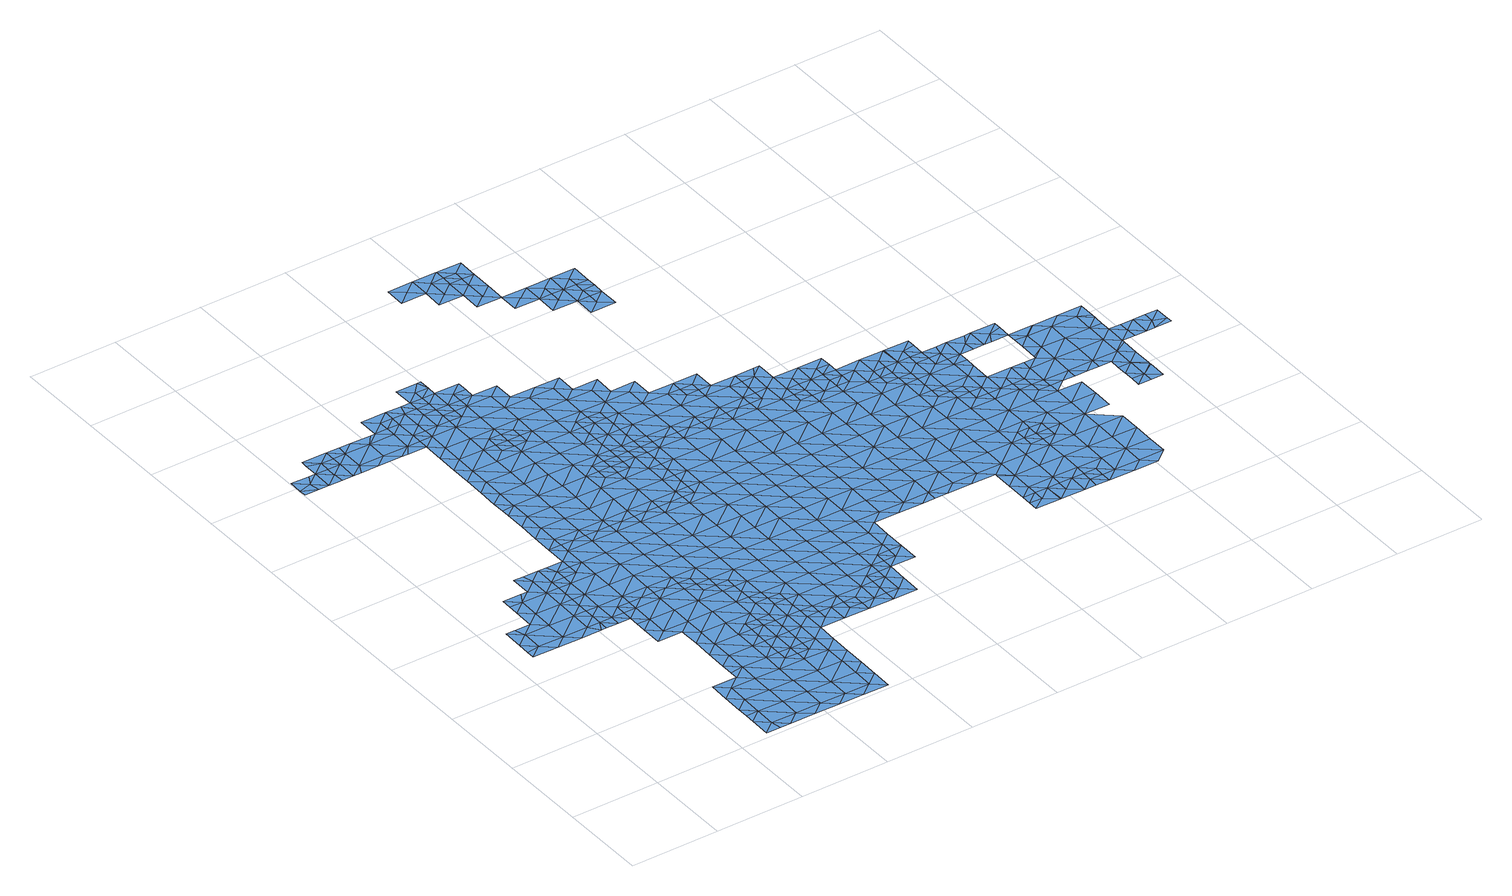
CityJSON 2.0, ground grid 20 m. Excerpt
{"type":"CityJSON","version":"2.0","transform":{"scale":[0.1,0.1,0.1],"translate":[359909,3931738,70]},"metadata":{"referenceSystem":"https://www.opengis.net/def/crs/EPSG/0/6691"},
"CityObjects":{
"waterbody1":{"type":"WaterBody","attributes":{"name":"9","class":"1140","function":"1","WaterBodyRiverFloodingRiskAttribute.description":"5","WaterBodyRiverFloodingRiskAttribute.rankOrg":"1","WaterBodyRiverFloodingRiskAttribute.adminType":"2","WaterBodyRiverFloodingRiskAttribute.scale":"L1"},"geometry":[{"type":"MultiSurface","lod":"1","boundaries":[[[0,1,2]],[[3,4,5]],[[3,5,6]],[[7,8,9]],[[10,7,11]],[[12,13,9]],[[14,15,5]],[[14,5,4]],[[16,17,1]],[[18,10,11]],[[7,9,11]],[[19,20,21]],[[22,3,6]],[[23,24,25]],[[26,23,25]],[[27,28,1]],[[29,5,15]],[[2,1,17]],[[30,16,1]],[[28,30,1]],[[12,9,8]],[[31,32,8]],[[33,34,31]],[[35,34,36]],[[36,34,33]],[[36,33,37]],[[29,15,37]],[[29,37,33]],[[29,33,8]],[[29,8,7]],[[7,6,29]],[[6,7,10]],[[6,10,38]],[[39,40,41]],[[42,41,40]],[[18,41,42]],[[11,41,18]],[[21,24,41]],[[21,41,11]],[[31,8,33]],[[21,11,9]],[[19,21,9]],[[13,19,9]],[[20,27,21]],[[21,27,25]],[[0,25,27]],[[0,27,1]],[[0,26,25]],[[24,21,25]],[[39,41,24]],[[22,6,38]],[[6,5,29]],[[32,12,8]]]}]},
"waterbody2":{"type":"WaterBody","attributes":{"name":"9","class":"1140","function":"1","WaterBodyRiverFloodingRiskAttribute.description":"5","WaterBodyRiverFloodingRiskAttribute.rankOrg":"2","WaterBodyRiverFloodingRiskAttribute.adminType":"2","WaterBodyRiverFloodingRiskAttribute.scale":"L1"},"geometry":[{"type":"MultiSurface","lod":"1","boundaries":[[[35,43,34]],[[44,31,34]],[[34,43,44]],[[44,45,31]],[[45,12,32]],[[32,31,45]],[[46,44,43]],[[45,47,12]],[[47,19,13]],[[13,12,47]],[[44,48,45]],[[49,44,46]],[[47,50,19]],[[44,49,48]],[[20,50,27]],[[20,19,50]],[[48,51,45]],[[45,51,47]],[[28,27,50]],[[52,51,48]],[[51,53,47]],[[47,54,50]],[[30,28,50]],[[53,54,47]],[[54,30,50]],[[52,55,51]],[[54,56,30]],[[56,17,16]],[[57,51,55]],[[51,58,53]],[[16,30,56]],[[57,58,51]],[[59,57,55]],[[17,60,61]],[[53,62,54]],[[60,17,56]],[[58,62,53]],[[62,56,54]],[[63,61,60]],[[59,64,57]],[[62,65,56]],[[66,63,60]],[[67,58,57]],[[60,56,65]],[[67,57,64]],[[68,62,58]],[[60,69,66]],[[70,67,64]],[[67,68,58]],[[60,65,69]],[[71,65,62]],[[68,71,62]],[[72,66,69]],[[70,73,67]],[[71,74,65]],[[75,72,69]],[[76,77,78]],[[79,68,67]],[[69,65,74]],[[80,73,77]],[[79,67,73]],[[81,71,68]],[[77,76,80]],[[69,82,75]],[[79,81,68]],[[79,73,80]],[[69,74,82]],[[83,84,85]],[[76,86,80]],[[87,74,71]],[[88,89,84]],[[81,87,71]],[[90,75,82]],[[84,83,88]],[[86,91,80]],[[92,82,74]],[[88,93,89]],[[80,91,79]],[[93,86,94]],[[94,89,93]],[[87,92,74]],[[95,90,82]],[[96,97,98]],[[83,99,88]],[[93,91,86]],[[100,101,97]],[[79,102,81]],[[91,102,79]],[[97,96,100]],[[100,103,101]],[[88,104,93]],[[103,99,105]],[[81,106,87]],[[107,82,92]],[[105,101,103]],[[95,82,107]],[[102,106,81]],[[96,108,100]],[[88,99,104]],[[109,92,87]],[[93,110,91]],[[104,110,93]],[[106,109,87]],[[111,95,107]],[[99,103,104]],[[100,112,103]],[[113,107,92]],[[91,114,102]],[[110,114,91]],[[115,111,107]],[[116,104,103]],[[100,108,112]],[[102,117,106]],[[113,92,109]],[[112,116,103]],[[114,117,102]],[[108,118,112]],[[104,119,110]],[[106,120,109]],[[121,107,113]],[[116,119,104]],[[115,107,121]],[[117,120,106]],[[118,122,112]],[[110,123,114]],[[124,113,109]],[[119,123,110]],[[120,125,109]],[[126,115,121]],[[127,116,112]],[[128,122,129]],[[114,130,117]],[[127,112,122]],[[113,124,121]],[[129,131,128]],[[123,130,114]],[[132,128,131]],[[121,133,126]],[[116,134,119]],[[117,135,120]],[[109,125,124]],[[127,122,128]],[[130,135,117]],[[134,116,127]],[[119,136,123]],[[137,121,124]],[[133,121,137]],[[135,138,120]],[[128,139,127]],[[140,128,132]],[[136,119,134]],[[139,128,140]],[[123,141,130]],[[125,120,142]],[[143,133,137]],[[144,145,127]],[[127,145,134]],[[144,127,139]],[[141,123,136]],[[130,146,135]],[[120,138,142]],[[124,147,137]],[[124,125,147]],[[137,148,143]],[[145,149,134]],[[146,130,141]],[[150,138,135]],[[125,142,147]],[[136,134,149]],[[151,141,136]],[[137,152,148]],[[153,149,145]],[[154,135,146]],[[155,142,138]],[[149,151,136]],[[137,147,152]],[[156,146,141]],[[135,154,150]],[[142,155,147]],[[151,156,141]],[[157,158,159]],[[157,148,158]],[[153,160,149]],[[161,154,146]],[[148,152,158]],[[138,150,155]],[[147,162,152]],[[158,163,159]],[[156,161,146]],[[164,163,165]],[[164,159,163]],[[166,149,160]],[[167,150,154]],[[151,149,168]],[[168,149,166]],[[162,147,155]],[[152,169,158]],[[161,167,154]],[[170,171,172]],[[171,165,163]],[[170,165,171]],[[173,156,151]],[[174,155,150]],[[169,152,162]],[[172,175,176]],[[167,174,150]],[[176,175,177]],[[175,172,171]],[[178,161,156]],[[151,168,173]],[[179,162,155]],[[163,158,180]],[[180,158,169]],[[173,168,181]],[[182,177,175]],[[183,167,161]],[[184,169,162]],[[178,156,173]],[[171,163,185]],[[179,155,174]],[[178,183,161]],[[163,180,185]],[[181,186,173]],[[175,171,187]],[[184,162,179]],[[182,175,188]],[[187,171,185]],[[183,189,167]],[[167,190,174]],[[191,178,173]],[[186,191,173]],[[189,190,167]],[[180,169,192]],[[175,193,188]],[[174,190,179]],[[192,169,184]],[[193,175,187]],[[191,194,178]],[[178,194,183]],[[195,184,179]],[[185,180,196]],[[196,180,192]],[[197,187,185]],[[198,188,193]],[[194,199,183]],[[183,199,189]],[[197,193,187]],[[200,185,196]],[[179,190,195]],[[195,201,184]],[[202,198,193]],[[192,184,201]],[[197,185,200]],[[192,203,196]],[[199,204,189]],[[205,202,193]],[[190,206,195]],[[196,207,200]],[[194,208,199]],[[205,193,197]],[[190,189,206]],[[192,201,203]],[[203,207,196]],[[189,204,206]],[[195,209,201]],[[210,197,200]],[[211,202,205]],[[208,212,199]],[[213,203,201]],[[214,210,200]],[[199,212,204]],[[210,205,197]],[[214,200,207]],[[195,206,209]],[[209,213,201]],[[215,211,205]],[[204,216,206]],[[212,216,204]],[[213,217,203]],[[218,215,205]],[[207,203,217]],[[206,219,209]],[[218,205,210]],[[216,219,206]],[[217,220,207]],[[212,208,221]],[[222,210,214]],[[209,223,213]],[[219,223,209]],[[214,207,222]],[[224,215,218]],[[222,207,220]],[[225,218,210]],[[213,226,217]],[[227,212,221]],[[212,228,216]],[[223,226,213]],[[229,220,217]],[[216,228,219]],[[230,227,221]],[[224,218,231]],[[226,229,217]],[[210,222,225]],[[212,227,228]],[[219,232,223]],[[233,222,220]],[[228,232,219]],[[231,218,234]],[[229,235,220]],[[218,225,234]],[[230,236,227]],[[233,225,222]],[[232,237,223]],[[223,238,226]],[[239,231,234]],[[236,240,227]],[[238,229,226]],[[233,220,235]],[[227,241,228]],[[241,232,228]],[[242,235,229]],[[234,225,243]],[[223,237,238]],[[239,234,244]],[[243,225,233]],[[238,242,229]],[[245,237,232]],[[227,240,241]],[[236,246,240]],[[241,245,232]],[[244,234,247]],[[242,248,235]],[[234,243,247]],[[249,238,237]],[[248,250,235]],[[250,243,233]],[[245,249,237]],[[233,235,250]],[[251,244,247]],[[252,244,251]],[[246,253,240]],[[254,252,251]],[[240,253,241]],[[247,243,255]],[[249,256,238]],[[238,257,242]],[[258,259,260]],[[259,254,251]],[[258,254,259]],[[261,245,241]],[[256,257,238]],[[257,248,242]],[[262,263,247]],[[247,263,251]],[[262,247,255]],[[253,261,241]],[[255,243,264]],[[243,250,264]],[[263,265,251]],[[246,266,253]],[[260,259,267]],[[261,268,245]],[[245,269,249]],[[259,251,265]],[[257,270,248]],[[271,255,264]],[[272,273,274]],[[268,269,245]],[[269,256,249]],[[265,275,259]],[[276,264,250]],[[250,248,276]],[[267,259,275]],[[277,271,264]],[[272,274,278]],[[265,263,279]],[[266,280,253]],[[276,248,270]],[[253,280,261]],[[273,281,282]],[[263,283,279]],[[281,273,272]],[[282,281,266]],[[269,284,256]],[[285,277,264]],[[256,286,257]],[[278,287,272]],[[288,268,261]],[[284,286,256]],[[286,270,257]],[[283,289,279]],[[290,265,279]],[[280,288,261]],[[264,276,285]],[[266,281,280]],[[291,281,272]],[[291,272,287]],[[290,279,289]],[[288,292,268]],[[268,293,269]],[[286,294,270]],[[295,277,285]],[[292,293,268]],[[293,284,269]],[[296,285,276]],[[291,297,281]],[[281,298,280]],[[299,300,289]],[[276,270,296]],[[301,295,285]],[[291,287,302]],[[297,298,281]],[[290,289,300]],[[296,270,294]],[[280,303,288]],[[293,304,284]],[[305,301,285]],[[284,306,286]],[[296,305,285]],[[302,307,291]],[[298,303,280]],[[303,292,288]],[[304,306,284]],[[306,294,286]],[[308,290,300]],[[299,309,300]],[[310,293,292]],[[309,299,311]],[[309,308,300]],[[312,313,301]],[[314,291,307]],[[291,315,297]],[[305,312,301]],[[303,310,292]],[[306,316,294]],[[313,312,311]],[[317,305,296]],[[314,315,291]],[[318,304,293]],[[297,319,298]],[[310,318,293]],[[320,317,296]],[[321,303,298]],[[296,294,320]],[[314,307,322]],[[323,312,305]],[[312,324,311]],[[325,323,305]],[[320,294,316]],[[325,305,317]],[[319,321,298]],[[326,306,304]],[[318,327,304]],[[321,328,303]],[[329,310,303]],[[322,330,314]],[[306,331,316]],[[327,326,304]],[[297,315,319]],[[329,303,328]],[[324,312,323]],[[332,317,320]],[[333,320,316]],[[334,315,314]],[[330,334,314]],[[335,333,316]],[[306,326,331]],[[335,316,331]],[[336,330,337]],[[338,318,310]],[[339,321,319]],[[337,340,336]],[[341,310,329]],[[342,332,320]],[[343,344,323]],[[323,344,324]],[[345,319,315]],[[341,338,310]],[[338,327,318]],[[336,334,330]],[[320,333,342]],[[340,346,336]],[[347,339,319]],[[348,331,326]],[[349,332,342]],[[350,326,327]],[[341,329,351]],[[345,315,334]],[[343,352,344]],[[353,350,327]],[[354,348,326]],[[324,344,355]],[[346,356,336]],[[351,357,341]],[[354,326,350]],[[358,319,345]],[[353,327,338]],[[347,319,358]],[[355,344,352]],[[336,359,334]],[[360,348,354]],[[359,345,334]],[[361,338,341]],[[355,352,362]],[[363,357,364]],[[361,341,357]],[[363,347,358]],[[365,350,353]],[[364,347,363]],[[366,367,352]],[[352,367,362]],[[368,356,346]],[[336,356,359]],[[369,358,345]],[[338,370,353]],[[371,365,353]],[[361,357,363]],[[372,369,345]],[[373,370,338]],[[372,345,359]],[[374,363,358]],[[366,375,367]],[[373,338,361]],[[370,371,353]],[[362,367,376]],[[375,377,367]],[[369,374,358]],[[368,378,356]],[[374,361,363]],[[356,378,359]],[[377,376,367]],[[379,373,361]],[[380,372,359]],[[378,381,359]],[[382,371,370]],[[383,370,373]],[[381,380,359]],[[384,369,372]],[[379,361,374]],[[385,383,373]],[[386,382,370]],[[380,384,372]],[[384,374,369]],[[386,370,383]],[[385,373,379]],[[387,382,386]],[[388,379,374]],[[389,383,385]],[[390,388,374]],[[391,385,379]],[[392,389,385]],[[388,391,379]]]}]},
"waterbody3":{"type":"WaterBody","attributes":{"name":"9","class":"1140","function":"1","WaterBodyRiverFloodingRiskAttribute.description":"5","WaterBodyRiverFloodingRiskAttribute.rankOrg":"1","WaterBodyRiverFloodingRiskAttribute.adminType":"2","WaterBodyRiverFloodingRiskAttribute.scale":"L1"},"geometry":[{"type":"MultiSurface","lod":"1","boundaries":[[[393,394,395]],[[394,396,395]],[[397,393,395]],[[395,398,397]],[[399,400,395]],[[400,398,395]],[[396,399,395]]]}]},
"waterbody4":{"type":"WaterBody","attributes":{"name":"9","class":"1140","function":"1","WaterBodyRiverFloodingRiskAttribute.description":"5","WaterBodyRiverFloodingRiskAttribute.rankOrg":"1","WaterBodyRiverFloodingRiskAttribute.adminType":"2","WaterBodyRiverFloodingRiskAttribute.scale":"L1"},"geometry":[{"type":"MultiSurface","lod":"1","boundaries":[[[73,70,77]],[[401,402,403]],[[404,402,401]],[[404,405,402]],[[404,406,405]],[[407,406,404]],[[407,408,406]],[[407,409,408]],[[410,409,411]],[[410,411,412]],[[411,413,412]],[[414,415,416]],[[416,417,414]],[[417,416,418]],[[416,419,418]],[[419,420,418]],[[421,418,420]],[[418,421,422]],[[421,423,422]],[[424,423,421]],[[424,425,423]],[[424,426,425]],[[426,424,427]],[[427,424,428]],[[424,429,428]],[[430,431,432]],[[433,434,430]],[[433,435,434]],[[118,108,436]],[[437,436,108]],[[131,436,437]],[[436,131,129]],[[438,439,440]],[[440,439,441]],[[442,441,439]],[[442,443,441]],[[444,443,442]],[[444,445,443]],[[444,98,445]],[[446,98,444]],[[97,101,447]],[[101,448,447]],[[101,105,448]],[[89,94,449]],[[94,76,449]],[[94,86,76]],[[76,78,449]],[[77,450,78]],[[77,70,450]],[[78,450,451]],[[451,450,452]],[[450,64,452]],[[451,452,405]],[[449,78,451]],[[453,449,451]],[[453,451,454]],[[454,451,406]],[[455,453,454]],[[85,453,455]],[[85,84,453]],[[456,85,455]],[[448,85,456]],[[83,85,448]],[[457,456,455]],[[458,459,460]],[[459,461,460]],[[455,461,459]],[[460,461,410]],[[410,461,408]],[[461,454,408]],[[462,460,410]],[[463,460,462]],[[464,463,462]],[[465,466,445]],[[467,465,445]],[[445,447,467]],[[468,467,447]],[[466,469,443]],[[469,470,443]],[[471,472,473]],[[474,473,472]],[[473,474,475]],[[474,476,475]],[[474,417,476]],[[417,422,476]],[[422,477,476]],[[477,478,476]],[[477,431,478]],[[477,479,431]],[[423,479,477]],[[478,431,434]],[[478,434,480]],[[478,480,440]],[[475,478,440]],[[96,98,446]],[[476,478,475]],[[441,473,475]],[[441,470,473]],[[474,472,481]],[[482,481,472]],[[482,483,481]],[[70,64,450]],[[64,59,452]],[[59,55,452]],[[452,55,484]],[[402,452,484]],[[46,402,484]],[[49,46,484]],[[484,48,49]],[[55,52,484]],[[52,48,484]],[[434,435,480]],[[430,434,431]],[[432,431,479]],[[485,432,479]],[[485,479,425]],[[486,485,425]],[[487,486,426]],[[487,426,488]],[[427,488,426]],[[404,401,489]],[[486,425,426]],[[423,425,479]],[[424,421,429]],[[423,477,422]],[[429,421,420]],[[417,418,422]],[[474,414,417]],[[414,413,415]],[[414,412,413]],[[462,410,412]],[[408,409,410]],[[408,454,406]],[[404,489,407]],[[406,451,405]],[[405,452,402]],[[403,402,46]],[[483,462,481]],[[481,462,412]],[[414,481,412]],[[414,474,481]],[[471,473,470]],[[464,462,483]],[[460,463,458]],[[447,456,468]],[[457,455,459]],[[455,454,461]],[[89,449,453]],[[84,89,453]],[[99,83,105]],[[448,105,83]],[[447,448,456]],[[98,97,447]],[[96,446,108]],[[444,437,446]],[[98,447,445]],[[443,445,466]],[[441,443,470]],[[441,475,440]],[[438,440,480]],[[438,480,435]],[[122,118,129]],[[437,108,446]],[[129,118,436]]]}]},
"waterbody5":{"type":"WaterBody","attributes":{"name":"9","class":"1140","function":"1","WaterBodyRiverFloodingRiskAttribute.description":"5","WaterBodyRiverFloodingRiskAttribute.rankOrg":"2","WaterBodyRiverFloodingRiskAttribute.adminType":"2","WaterBodyRiverFloodingRiskAttribute.scale":"L1"},"geometry":[{"type":"MultiSurface","lod":"1","boundaries":[[[458,463,490]],[[464,483,491]],[[490,459,458]],[[465,467,491]],[[457,459,490]],[[468,457,490]],[[468,456,457]],[[471,470,492]],[[469,466,492]],[[470,469,492]],[[465,491,466]],[[492,472,471]],[[482,472,492]],[[492,491,483]],[[492,483,482]],[[491,463,464]],[[463,491,490]],[[490,491,467]],[[466,491,492]],[[467,468,490]]]}]},
"waterbody6":{"type":"WaterBody","attributes":{"name":"9","class":"1140","function":"1","WaterBodyRiverFloodingRiskAttribute.description":"5","WaterBodyRiverFloodingRiskAttribute.rankOrg":"2","WaterBodyRiverFloodingRiskAttribute.adminType":"2","WaterBodyRiverFloodingRiskAttribute.scale":"L1"},"geometry":[{"type":"MultiSurface","lod":"1","boundaries":[[[493,494,495]],[[496,497,498]],[[499,500,501]],[[502,503,504]],[[495,505,493]],[[506,502,504]],[[502,506,505]],[[500,507,508]],[[398,509,397]],[[497,502,498]],[[497,510,502]],[[498,502,505]],[[498,505,511]],[[495,511,505]],[[512,393,509]],[[393,397,509]],[[513,514,515]],[[500,499,507]],[[515,497,516]],[[516,497,496]],[[503,510,517]],[[518,496,498]],[[511,518,498]],[[519,520,521]],[[513,515,516]],[[495,520,511]],[[510,503,502]],[[522,494,523]],[[522,523,524]],[[501,525,526]],[[525,527,526]],[[526,527,398]],[[528,398,527]],[[528,509,398]],[[522,509,528]],[[509,522,524]],[[529,530,499]],[[399,501,526]],[[400,526,398]],[[501,399,499]],[[531,528,527]],[[532,522,528]],[[533,513,516]],[[400,399,526]],[[512,509,524]],[[507,499,530]],[[534,533,516]],[[534,516,496]],[[529,499,399]],[[519,535,520]],[[536,528,531]],[[532,528,536]],[[532,536,521]],[[511,520,537]],[[520,535,537]],[[520,532,521]],[[520,522,532]],[[495,522,520]],[[495,494,522]]]}]},
"waterbody7":{"type":"WaterBody","attributes":{"name":"9","class":"1140","function":"1","WaterBodyRiverFloodingRiskAttribute.description":"5","WaterBodyRiverFloodingRiskAttribute.rankOrg":"1","WaterBodyRiverFloodingRiskAttribute.adminType":"2","WaterBodyRiverFloodingRiskAttribute.scale":"L1"},"geometry":[{"type":"MultiSurface","lod":"1","boundaries":[[[538,494,539]],[[493,539,494]],[[493,506,539]],[[505,506,493]],[[504,539,506]],[[504,538,539]]]}]},
"waterbody8":{"type":"WaterBody","attributes":{"name":"9","class":"1140","function":"1","WaterBodyRiverFloodingRiskAttribute.description":"5","WaterBodyRiverFloodingRiskAttribute.rankOrg":"2","WaterBodyRiverFloodingRiskAttribute.adminType":"2","WaterBodyRiverFloodingRiskAttribute.scale":"L1"},"geometry":[{"type":"MultiSurface","lod":"1","boundaries":[[[540,541,542]],[[541,540,543]],[[542,544,540]],[[545,543,540]],[[546,540,544]],[[547,542,541]],[[546,545,540]],[[545,546,548]]]}]},
"waterbody9":{"type":"WaterBody","attributes":{"name":"9","class":"1140","function":"1","WaterBodyRiverFloodingRiskAttribute.description":"5","WaterBodyRiverFloodingRiskAttribute.rankOrg":"2","WaterBodyRiverFloodingRiskAttribute.adminType":"2","WaterBodyRiverFloodingRiskAttribute.scale":"L1"},"geometry":[{"type":"MultiSurface","lod":"1","boundaries":[[[517,549,550]],[[550,551,517]],[[550,552,553]],[[549,552,550]],[[553,552,554]],[[551,550,553]],[[552,549,555]]]}]},
"waterbody10":{"type":"WaterBody","attributes":{"name":"9","class":"1140","function":"1","WaterBodyRiverFloodingRiskAttribute.description":"5","WaterBodyRiverFloodingRiskAttribute.rankOrg":"3","WaterBodyRiverFloodingRiskAttribute.adminType":"2","WaterBodyRiverFloodingRiskAttribute.scale":"L1"},"geometry":[{"type":"MultiSurface","lod":"1","boundaries":[[[556,557,558]],[[557,556,555]],[[514,559,557]],[[558,557,560]],[[559,560,557]],[[517,510,561]],[[515,561,510]],[[549,517,561]],[[515,510,497]],[[549,561,555]],[[514,555,561]],[[555,514,557]],[[515,514,561]]]}]},
"waterbody11":{"type":"WaterBody","attributes":{"name":"9","class":"1140","function":"1","WaterBodyRiverFloodingRiskAttribute.description":"5","WaterBodyRiverFloodingRiskAttribute.rankOrg":"2","WaterBodyRiverFloodingRiskAttribute.adminType":"2","WaterBodyRiverFloodingRiskAttribute.scale":"L1"},"geometry":[{"type":"MultiSurface","lod":"1","boundaries":[[[562,563,564]],[[562,565,563]],[[566,567,564]],[[567,568,564]],[[563,569,564]],[[566,564,569]],[[570,567,566]],[[568,562,564]]]}]},
"waterbody12":{"type":"WaterBody","attributes":{"name":"9","class":"1140","function":"1","WaterBodyRiverFloodingRiskAttribute.description":"5","WaterBodyRiverFloodingRiskAttribute.rankOrg":"1","WaterBodyRiverFloodingRiskAttribute.adminType":"2","WaterBodyRiverFloodingRiskAttribute.scale":"L1"},"geometry":[{"type":"MultiSurface","lod":"1","boundaries":[[[571,572,573]],[[160,153,574]],[[144,139,574]],[[571,573,132]],[[572,574,573]],[[140,132,573]],[[140,573,139]],[[574,139,573]],[[572,160,574]],[[153,145,574]],[[574,145,144]]]}]},
"waterbody13":{"type":"WaterBody","attributes":{"name":"9","class":"1140","function":"1","WaterBodyRiverFloodingRiskAttribute.description":"5","WaterBodyRiverFloodingRiskAttribute.rankOrg":"1","WaterBodyRiverFloodingRiskAttribute.adminType":"2","WaterBodyRiverFloodingRiskAttribute.scale":"L1"},"geometry":[{"type":"MultiSurface","lod":"1","boundaries":[[[559,514,575]],[[576,577,578]],[[579,580,581]],[[513,575,514]],[[582,583,584]],[[585,584,583]],[[584,585,586]],[[587,586,585]],[[587,588,586]],[[589,590,591]],[[592,591,590]],[[592,593,591]],[[592,594,593]],[[594,595,593]],[[594,596,595]],[[596,594,547]],[[547,594,582]],[[547,582,542]],[[544,542,582]],[[545,548,597]],[[597,548,598]],[[548,599,598]],[[598,599,600]],[[600,599,586]],[[598,600,601]],[[600,602,601]],[[603,602,600]],[[601,602,604]],[[602,605,604]],[[606,605,602]],[[604,605,607]],[[605,608,607]],[[609,608,605]],[[610,608,609]],[[611,608,610]],[[612,608,611]],[[608,612,613]],[[612,614,613]],[[612,615,614]],[[616,615,612]],[[615,616,617]],[[615,617,618]],[[617,61,618]],[[258,260,619]],[[620,581,621]],[[620,622,581]],[[623,581,622]],[[581,623,579]],[[579,623,624]],[[625,624,623]],[[624,625,626]],[[625,231,626]],[[224,231,625]],[[211,215,627]],[[625,627,215]],[[211,627,202]],[[627,628,202]],[[627,629,628]],[[627,623,629]],[[630,628,629]],[[630,631,628]],[[630,632,631]],[[633,632,630]],[[634,635,636]],[[635,637,636]],[[638,637,635]],[[622,637,638]],[[622,639,637]],[[622,620,639]],[[620,640,639]],[[640,641,639]],[[642,643,644]],[[642,645,643]],[[646,645,642]],[[646,591,645]],[[642,647,646]],[[643,645,637]],[[641,643,637]],[[644,643,641]],[[639,641,637]],[[622,638,629]],[[637,645,636]],[[645,593,636]],[[648,634,636]],[[648,636,595]],[[577,648,595]],[[576,648,577]],[[578,577,649]],[[649,577,650]],[[650,577,596]],[[650,596,543]],[[650,543,597]],[[650,597,651]],[[651,597,652]],[[597,601,652]],[[651,652,653]],[[653,652,654]],[[652,604,654]],[[653,654,655]],[[654,607,655]],[[607,656,655]],[[607,613,656]],[[613,657,656]],[[658,656,657]],[[659,656,658]],[[659,658,565]],[[565,658,660]],[[660,658,661]],[[661,658,662]],[[661,662,663]],[[663,662,664]],[[662,657,664]],[[614,664,657]],[[664,614,665]],[[664,665,75]],[[72,75,665]],[[63,66,618]],[[665,618,66]],[[111,115,663]],[[666,663,115]],[[666,115,126]],[[126,133,666]],[[143,148,667]],[[667,133,143]],[[148,157,667]],[[157,159,667]],[[667,159,668]],[[159,164,668]],[[164,165,668]],[[170,172,669]],[[669,172,670]],[[176,670,172]],[[176,671,670]],[[176,177,671]],[[177,182,672]],[[182,631,672]],[[182,188,631]],[[626,244,252]],[[239,244,626]],[[252,254,626]],[[619,626,254]],[[188,198,628]],[[673,674,570]],[[673,675,674]],[[649,674,675]],[[649,651,674]],[[676,649,675]],[[567,570,674]],[[562,568,659]],[[568,653,659]],[[674,653,568]],[[569,563,660]],[[569,660,669]],[[669,660,668]],[[566,569,670]],[[566,670,570]],[[674,568,567]],[[671,570,670]],[[670,569,669]],[[170,669,165]],[[668,165,669]],[[668,661,667]],[[666,667,661]],[[133,667,666]],[[663,95,111]],[[90,95,664]],[[66,72,665]],[[75,90,664]],[[663,664,95]],[[666,661,663]],[[668,660,661]],[[563,565,660]],[[562,659,565]],[[658,657,662]],[[659,655,656]],[[653,655,659]],[[674,651,653]],[[649,650,651]],[[676,578,649]],[[635,677,638]],[[677,678,638]],[[638,678,630]],[[630,678,633]],[[631,632,672]],[[631,188,628]],[[638,630,629]],[[198,202,628]],[[224,625,215]],[[626,231,239]],[[619,624,626]],[[625,623,627]],[[679,579,624]],[[629,623,622]],[[580,621,581]],[[258,619,254]],[[63,618,61]],[[665,615,618]],[[615,665,614]],[[613,614,657]],[[611,616,612]],[[608,613,607]],[[654,604,607]],[[652,601,604]],[[597,598,601]],[[548,546,599]],[[546,544,599]],[[599,544,584]],[[543,545,597]],[[596,541,543]],[[541,596,547]],[[596,577,595]],[[593,595,636]],[[593,645,591]],[[680,592,590]],[[680,575,592]],[[680,560,575]],[[681,560,680]],[[559,575,560]],[[680,590,681]],[[646,589,591]],[[647,589,646]],[[518,511,682]],[[682,496,518]],[[583,496,682]],[[609,605,606]],[[603,606,602]],[[588,603,600]],[[588,600,586]],[[599,584,586]],[[682,585,583]],[[544,582,584]],[[582,594,683]],[[583,533,534]],[[575,683,592]],[[513,533,575]],[[533,683,575]],[[583,683,533]],[[583,582,683]],[[594,592,683]],[[619,260,684]],[[684,679,624]],[[619,684,624]],[[537,535,682]],[[682,535,585]],[[537,682,511]],[[534,496,583]],[[535,587,585]]]}]},
"waterbody14":{"type":"WaterBody","attributes":{"name":"9","class":"1140","function":"1","WaterBodyRiverFloodingRiskAttribute.description":"5","WaterBodyRiverFloodingRiskAttribute.rankOrg":"2","WaterBodyRiverFloodingRiskAttribute.adminType":"2","WaterBodyRiverFloodingRiskAttribute.scale":"L1"},"geometry":[{"type":"MultiSurface","lod":"1","boundaries":[[[685,675,686]],[[673,570,671]],[[676,675,685]],[[633,685,632]],[[672,632,686]],[[672,686,177]],[[675,673,686]],[[671,177,686]],[[673,671,686]],[[632,685,686]],[[576,687,648]],[[634,648,687]],[[677,635,634]],[[677,687,678]],[[576,578,687]],[[677,634,687]],[[633,678,685]],[[678,687,685]],[[687,578,685]],[[685,578,676]]]}]},
"waterbody15":{"type":"WaterBody","attributes":{"name":"9","class":"1140","function":"1","WaterBodyRiverFloodingRiskAttribute.description":"5","WaterBodyRiverFloodingRiskAttribute.rankOrg":"1","WaterBodyRiverFloodingRiskAttribute.adminType":"2","WaterBodyRiverFloodingRiskAttribute.scale":"L1"},"geometry":[{"type":"MultiSurface","lod":"1","boundaries":[[[166,160,688]],[[186,181,688]],[[688,160,689]],[[689,186,688]],[[181,168,688]],[[168,166,688]]]}]},
"waterbody16":{"type":"WaterBody","attributes":{"name":"9","class":"1140","function":"1","WaterBodyRiverFloodingRiskAttribute.description":"5","WaterBodyRiverFloodingRiskAttribute.rankOrg":"2","WaterBodyRiverFloodingRiskAttribute.adminType":"2","WaterBodyRiverFloodingRiskAttribute.scale":"L1"},"geometry":[{"type":"MultiSurface","lod":"1","boundaries":[[[690,691,692]],[[693,694,695]],[[696,694,693]],[[696,697,694]],[[698,699,700]],[[701,702,703]],[[704,701,703]],[[698,704,703]],[[698,703,699]],[[699,703,702]],[[695,692,691]],[[697,695,694]],[[692,695,697]],[[705,704,706]],[[697,705,706]],[[707,698,700]],[[708,704,698]],[[708,706,704]],[[707,708,698]],[[692,697,706]],[[692,706,708]],[[690,692,708]]]}]},
"waterbody17":{"type":"WaterBody","attributes":{"name":"9","class":"1140","function":"1","WaterBodyRiverFloodingRiskAttribute.description":"5","WaterBodyRiverFloodingRiskAttribute.rankOrg":"2","WaterBodyRiverFloodingRiskAttribute.adminType":"2","WaterBodyRiverFloodingRiskAttribute.scale":"L1"},"geometry":[{"type":"MultiSurface","lod":"1","boundaries":[[[580,579,679]],[[580,709,621]],[[580,679,709]],[[621,709,710]],[[710,709,684]],[[679,684,709]]]}]},
"waterbody18":{"type":"WaterBody","attributes":{"name":"9","class":"1140","function":"1","WaterBodyRiverFloodingRiskAttribute.description":"5","WaterBodyRiverFloodingRiskAttribute.rankOrg":"1","WaterBodyRiverFloodingRiskAttribute.adminType":"2","WaterBodyRiverFloodingRiskAttribute.scale":"L1"},"geometry":[{"type":"MultiSurface","lod":"1","boundaries":[[[690,708,707]],[[691,690,711]],[[691,711,712]],[[700,712,711]],[[690,707,711]],[[707,700,711]]]}]},
"waterbody19":{"type":"WaterBody","attributes":{"name":"9","class":"1140","function":"1","WaterBodyRiverFloodingRiskAttribute.description":"5","WaterBodyRiverFloodingRiskAttribute.rankOrg":"2","WaterBodyRiverFloodingRiskAttribute.adminType":"2","WaterBodyRiverFloodingRiskAttribute.scale":"L1"},"geometry":[{"type":"MultiSurface","lod":"1","boundaries":[[[713,714,715]],[[716,702,715]],[[702,713,715]],[[714,716,715]]]}]},
"waterbody20":{"type":"WaterBody","attributes":{"name":"9","class":"1140","function":"1","WaterBodyRiverFloodingRiskAttribute.description":"5","WaterBodyRiverFloodingRiskAttribute.rankOrg":"2","WaterBodyRiverFloodingRiskAttribute.adminType":"2","WaterBodyRiverFloodingRiskAttribute.scale":"L1"},"geometry":[{"type":"MultiSurface","lod":"1","boundaries":[[[717,718,719]],[[718,717,720]],[[720,721,718]],[[718,721,722]],[[720,717,723]],[[724,722,725]],[[725,722,721]],[[725,714,724]],[[726,714,725]],[[721,726,725]],[[727,718,722]],[[727,719,718]]]}]},
"waterbody21":{"type":"WaterBody","attributes":{"name":"9","class":"1140","function":"1","WaterBodyRiverFloodingRiskAttribute.description":"5","WaterBodyRiverFloodingRiskAttribute.rankOrg":"4","WaterBodyRiverFloodingRiskAttribute.adminType":"2","WaterBodyRiverFloodingRiskAttribute.scale":"L1"},"geometry":[{"type":"MultiSurface","lod":"1","boundaries":[[[727,722,728]],[[728,722,729]],[[730,719,728]],[[729,730,728]],[[719,727,728]]]}]},
"waterbody22":{"type":"WaterBody","attributes":{"name":"9","class":"1140","function":"1","WaterBodyRiverFloodingRiskAttribute.description":"5","WaterBodyRiverFloodingRiskAttribute.rankOrg":"1","WaterBodyRiverFloodingRiskAttribute.adminType":"2","WaterBodyRiverFloodingRiskAttribute.scale":"L1"},"geometry":[{"type":"MultiSurface","lod":"1","boundaries":[[[716,714,731]],[[723,732,733]],[[714,726,731]],[[732,734,733]],[[734,721,733]],[[734,731,721]],[[731,734,716]],[[726,721,731]],[[720,733,721]],[[720,723,733]]]}]},
"waterbody23":{"type":"WaterBody","attributes":{"name":"9","class":"1140","function":"1","WaterBodyRiverFloodingRiskAttribute.description":"5","WaterBodyRiverFloodingRiskAttribute.rankOrg":"1","WaterBodyRiverFloodingRiskAttribute.adminType":"2","WaterBodyRiverFloodingRiskAttribute.scale":"L1"},"geometry":[{"type":"MultiSurface","lod":"1","boundaries":[[[735,289,277]],[[289,736,277]],[[289,283,736]],[[283,263,736]],[[262,255,271]],[[299,735,313]],[[262,736,263]],[[262,271,736]],[[271,277,736]],[[299,289,735]],[[295,735,277]],[[301,313,295]],[[311,299,313]],[[295,313,735]]]}]},
"waterbody24":{"type":"WaterBody","attributes":{"name":"9","class":"1140","function":"1","WaterBodyRiverFloodingRiskAttribute.description":"5","WaterBodyRiverFloodingRiskAttribute.rankOrg":"1","WaterBodyRiverFloodingRiskAttribute.adminType":"2","WaterBodyRiverFloodingRiskAttribute.scale":"L1"},"geometry":[{"type":"MultiSurface","lod":"1","boundaries":[[[337,322,737]],[[330,322,337]],[[287,278,738]],[[287,738,739]],[[740,739,738]],[[738,741,740]],[[278,741,738]],[[322,307,737]],[[340,737,742]],[[307,302,743]],[[744,742,737]],[[307,744,737]],[[744,307,743]],[[745,744,743]],[[287,745,743]],[[274,741,278]],[[302,287,743]],[[745,287,739]],[[340,337,737]]]}]},
"waterbody25":{"type":"WaterBody","attributes":{"name":"9","class":"1140","function":"1","WaterBodyRiverFloodingRiskAttribute.description":"5","WaterBodyRiverFloodingRiskAttribute.rankOrg":"3","WaterBodyRiverFloodingRiskAttribute.adminType":"2","WaterBodyRiverFloodingRiskAttribute.scale":"L1"},"geometry":[{"type":"MultiSurface","lod":"1","boundaries":[[[328,339,746]],[[357,746,364]],[[357,351,746]],[[351,329,328]],[[339,328,321]],[[339,347,746]],[[351,328,746]],[[364,746,347]]]}]},
"waterbody26":{"type":"WaterBody","attributes":{"name":"9","class":"1140","function":"1","WaterBodyRiverFloodingRiskAttribute.description":"5","WaterBodyRiverFloodingRiskAttribute.rankOrg":"2","WaterBodyRiverFloodingRiskAttribute.adminType":"2","WaterBodyRiverFloodingRiskAttribute.scale":"L1"},"geometry":[{"type":"MultiSurface","lod":"1","boundaries":[[[747,748,749]],[[750,749,751]],[[752,753,754]],[[748,375,749]],[[755,756,747]],[[755,747,757]],[[752,758,753]],[[752,755,759]],[[756,755,754]],[[754,755,752]],[[753,760,754]],[[761,760,753]],[[759,755,757]],[[749,375,751]],[[757,747,749]],[[762,757,749]],[[753,758,763]],[[762,749,750]],[[761,753,763]]]}]},
"waterbody27":{"type":"WaterBody","attributes":{"name":"9","class":"1140","function":"1","WaterBodyRiverFloodingRiskAttribute.description":"5","WaterBodyRiverFloodingRiskAttribute.rankOrg":"1","WaterBodyRiverFloodingRiskAttribute.adminType":"2","WaterBodyRiverFloodingRiskAttribute.scale":"L1"},"geometry":[{"type":"MultiSurface","lod":"1","boundaries":[[[764,765,766]],[[767,768,769]],[[764,770,765]],[[771,772,773]],[[774,775,776]],[[776,777,778]],[[389,392,779]],[[386,389,779]],[[779,387,386]],[[780,387,779]],[[780,779,781]],[[781,782,780]],[[782,783,780]],[[784,785,786]],[[787,788,789]],[[788,790,791]],[[775,792,793]],[[332,349,794]],[[343,325,794]],[[343,323,325]],[[354,350,795]],[[790,349,342]],[[325,332,794]],[[332,325,317]],[[342,333,790]],[[333,791,790]],[[791,333,335]],[[795,350,365]],[[365,371,795]],[[789,795,371]],[[765,767,766]],[[765,768,767]],[[793,773,775]],[[772,775,773]],[[775,772,776]],[[776,772,777]],[[772,796,777]],[[797,798,799]],[[800,801,802]],[[802,801,803]],[[803,804,805]],[[781,805,804]],[[389,386,383]],[[771,796,772]],[[806,781,779]],[[806,779,392]],[[807,808,805]],[[809,810,811]],[[812,810,809]],[[809,813,812]],[[797,814,798]],[[814,800,802]],[[814,802,798]],[[354,795,360]],[[788,360,795]],[[788,791,360]],[[348,360,791]],[[335,348,791]],[[331,348,335]],[[352,343,794]],[[352,794,349]],[[785,750,790]],[[803,805,802]],[[802,805,808]],[[802,808,798]],[[808,815,798]],[[804,774,781]],[[811,816,809]],[[803,774,804]],[[803,775,774]],[[803,792,775]],[[801,792,803]],[[815,813,798]],[[798,813,809]],[[798,809,799]],[[817,799,809]],[[816,817,809]],[[805,818,807]],[[805,781,806]],[[805,806,818]],[[819,818,806]],[[806,392,819]],[[788,785,790]],[[786,785,788]],[[787,786,788]],[[820,821,778]],[[776,778,821]],[[795,789,788]],[[801,822,792]],[[823,824,825]],[[750,826,790]],[[785,784,757]],[[757,762,785]],[[751,375,366]],[[751,366,826]],[[826,349,790]],[[768,765,827]],[[770,827,765]],[[770,822,827]],[[828,822,770]],[[828,792,822]],[[750,751,826]],[[822,829,827]],[[829,822,801]],[[782,781,824]],[[821,825,824]],[[830,821,763]],[[789,371,831]],[[780,832,387]],[[831,832,789]],[[783,832,780]],[[782,824,823]],[[824,776,821]],[[821,830,825]],[[824,774,776]],[[826,352,349]],[[366,352,826]],[[762,750,785]],[[781,774,824]],[[832,831,387]],[[382,387,831]],[[382,831,371]],[[820,763,821]]]}]}
},
"vertices":[
[222,708,3],[250,684,3],[240,707,3],[49,525,3],[49,498,3],[77,502,3],[78,548,3],[134,547,3],[191,546,3],[192,593,3],[106,571,3],[135,593,3],[220,569,3],[220,592,3],[48,479,3],[105,478,3],[278,684,3],[279,707,3],[107,617,3],[221,615,3],[221,638,3],[193,639,3],[50,572,3],[165,709,3],[165,662,3],[193,685,3],[187,708,3],[221,661,3],[250,661,3],[134,501,3],[278,661,3],[219,523,3],[219,546,3],[190,500,3],[219,500,3],[218,477,3],[208,477,3],[162,477,3],[71,571,3],[149,663,3],[108,663,3],[136,640,3],[108,641,3],
[246,476,3],[247,499,3],[248,545,3],[275,476,3],[249,592,3],[276,522,3],[275,499,3],[249,638,3],[304,545,3],[304,521,3],[305,591,3],[306,637,3],[332,521,3],[307,683,3],[361,544,3],[362,590,3],[361,521,3],[307,729,3],[279,753,3],[363,636,3],[308,753,3],[389,520,3],[363,682,3],[336,752,3],[418,543,3],[419,589,3],[364,729,3],[417,520,3],[419,635,3],[364,752,3],[446,519,3],[420,681,3],[393,751,3],[473,473,3],[445,496,3],[445,473,3],[474,542,3],[474,496,3],[475,588,3],[421,728,3],[529,379,3],[501,403,3],[500,380,3],[502,472,3],[476,634,3],[529,402,3],[501,426,3],[421,751,3],[530,495,3],[477,681,3],[530,449,3],[501,449,3],[449,750,3],[584,286,3],[556,309,3],[556,286,3],[557,379,3],[584,309,3],[556,333,3],[531,541,3],[585,355,3],[586,401,3],[557,356,3],[532,587,3],[477,727,3],[612,285,3],[533,633,3],[586,448,3],[478,750,3],[641,308,3],[533,680,3],[587,494,3],[506,749,3],[642,354,3],[588,540,3],[641,285,3],[642,401,3],[589,586,3],[534,726,3],[669,285,3],[643,447,3],[590,679,3],[589,633,3],[534,749,3],[698,307,3],[697,261,3],[669,261,3],[644,493,3],[668,238,3],[725,237,3],[563,749,3],[698,353,3],[645,539,3],[699,400,3],[591,725,3],[645,585,3],[726,284,3],[725,261,3],[700,446,3],[646,632,3],[591,748,3],[726,307,3],[726,330,3],[700,492,3],[647,678,3],[619,748,3],[755,353,3],[702,585,3],[756,399,3],[647,724,3],[755,329,3],[701,538,3],[703,631,3],[756,445,3],[620,771,3],[648,770,3],[620,794,3],[783,329,3],[757,491,3],[703,677,3],[649,817,3],[621,817,3],[621,840,3],[783,352,3],[758,537,3],[784,375,3],[704,723,3],[621,863,3],[650,863,3],[622,886,3],[812,398,3],[759,584,3],[650,909,3],[622,909,3],[622,932,3],[813,444,3],[759,630,3],[705,769,3],[812,375,3],[651,932,3],[814,490,3],[760,676,3],[706,816,3],[840,374,3],[706,862,3],[679,932,3],[815,537,3],[815,583,3],[841,421,3],[761,722,3],[707,908,3],[842,467,3],[816,629,3],[761,769,3],[763,861,3],[707,931,3],[870,489,3],[762,815,3],[817,675,3],[736,931,3],[817,721,3],[871,536,3],[764,907,3],[872,582,3],[818,768,3],[898,466,3],[873,628,3],[820,860,3],[764,930,3],[927,489,3],[873,674,3],[819,814,3],[792,930,3],[928,535,3],[874,721,3],[820,906,3],[929,581,3],[875,767,3],[955,465,3],[876,813,3],[929,627,3],[821,929,3],[876,859,3],[930,673,3],[984,488,3],[985,534,3],[931,720,3],[984,465,3],[849,929,3],[985,580,3],[932,812,3],[877,905,3],[932,766,3],[1012,464,3],[986,626,3],[987,673,3],[877,928,3],[1041,487,3],[1041,533,3],[987,719,3],[933,858,3],[906,928,3],[1042,579,3],[1068,463,3],[934,904,3],[988,765,3],[1043,625,3],[989,811,3],[934,951,3],[906,951,3],[1097,486,3],[906,974,3],[962,881,3],[1043,672,3],[1044,718,3],[907,997,3],[935,997,3],[907,1020,3],[1098,532,3],[962,904,3],[962,927,3],[990,857,3],[963,973,3],[1125,462,3],[949,1020,3],[1099,578,3],[1099,625,3],[1045,764,3],[990,881,3],[1152,393,3],[1124,416,3],[1124,370,3],[964,1020,3],[1046,810,3],[1018,880,3],[1152,369,3],[991,950,3],[1154,485,3],[1153,439,3],[1125,457,3],[991,927,3],[1100,671,3],[1046,857,3],[1101,717,3],[1180,369,3],[1155,531,3],[1019,926,3],[1020,972,3],[1209,392,3],[1155,577,3],[1156,624,3],[1102,763,3],[1047,880,3],[1102,809,3],[1210,438,3],[1211,484,3],[1047,926,3],[1048,949,3],[1075,879,3],[1209,369,3],[1211,530,3],[1157,670,3],[1103,856,3],[1157,716,3],[1237,368,3],[1076,972,3],[1076,946,3],[1212,577,3],[1076,925,3],[1104,902,3],[1075,902,3],[1266,391,3],[1267,437,3],[1158,762,3],[1131,832,3],[1213,623,3],[1267,483,3],[1159,809,3],[1239,507,3],[1265,368,3],[1132,878,3],[1132,925,3],[1131,855,3],[1214,715,3],[1213,669,3],[1240,530,3],[1240,553,3],[1294,367,3],[1186,739,3],[1159,832,3],[1187,785,3],[1322,390,3],[1187,762,3],[1322,344,3],[1293,344,3],[1269,622,3],[1268,506,3],[1293,321,3],[1269,576,3],[1187,808,3],[1160,878,3],[1160,901,3],[1323,436,3],[1350,320,3],[1296,506,3],[1215,738,3],[1188,831,3],[1242,692,3],[1268,553,3],[1188,877,3],[1270,668,3],[1243,715,3],[1186,924,3],[1378,343,3],[1297,552,3],[1324,482,3],[1379,389,3],[1243,738,3],[1325,575,3],[1189,924,3],[1325,529,3],[1296,529,3],[1270,691,3],[1217,877,3],[1217,900,3],[1406,319,3],[1381,481,3],[1327,667,3],[1299,691,3],[1380,435,3],[1326,621,3],[1381,528,3],[1245,877,3],[1246,923,3],[1245,904,3],[1435,342,3],[1382,574,3],[1437,434,3],[1436,388,3],[1327,690,3],[1355,644,3],[1437,481,3],[1383,620,3],[1355,667,3],[1355,690,3],[1439,573,3],[1383,643,3],[1438,527,3],[1439,619,3],[1411,643,3],
[117,1264,3],[61,1265,3],[89,1241,3],[60,1250,3],[117,1241,3],[117,1218,3],[60,1219,3],[88,1218,3],
[274,429,3],[303,452,3],[275,454,3],[302,406,3],[360,451,3],[359,405,3],[330,382,3],[358,359,3],[330,336,3],[358,313,3],[329,290,3],[357,266,3],[328,244,3],[356,220,3],[328,216,3],[327,197,3],[355,174,3],[299,175,3],[271,198,3],[270,152,3],[298,129,3],[355,128,3],[354,81,3],[297,82,3],[353,35,3],[296,36,3],[269,60,3],[269,82,3],[269,106,3],[494,10,3],[467,33,3],[438,11,3],[551,9,3],[523,33,3],[552,55,3],[640,262,3],[611,239,3],[553,101,3],[553,148,3],[525,125,3],[525,171,3],[554,194,3],[526,217,3],[555,240,3],[527,264,3],[583,263,3],[528,310,3],[528,356,3],[473,449,3],[417,497,3],[416,450,3],[360,497,3],[472,403,3],[416,404,3],[472,357,3],[500,333,3],[471,334,3],[443,311,3],[443,334,3],[414,312,3],[415,358,3],[413,265,3],[442,288,3],[442,265,3],[498,264,3],[498,241,3],[499,287,3],[499,310,3],[498,218,3],[497,195,3],[469,195,3],[441,196,3],[469,172,3],[412,173,3],[468,126,3],[411,127,3],[411,81,3],[467,80,3],[410,34,3],[524,79,3],[413,219,3],[441,219,3],[441,242,3],[304,498,3],[381,12,3],[324,13,3],[301,13,3],[268,13,3],[274,383,3],
[471,311,3],[470,265,3],[469,218,3],
[259,1262,3],[231,1262,3],[259,1239,3],[343,1214,3],[344,1260,3],[315,1238,3],[31,1196,3],[36,1173,3],[59,1172,3],[316,1284,3],[323,1307,3],[288,1308,3],[287,1261,3],[288,1284,3],[3,1189,3],[3,1173,3],[145,1240,3],[344,1284,3],[287,1215,3],[148,1264,3],[400,1236,3],[401,1260,3],[372,1260,3],[372,1237,3],[345,1307,3],[315,1215,3],[242,1170,3],[258,1192,3],[229,1170,3],[202,1240,3],[220,1262,3],[174,1263,3],[89,1172,3],[88,1195,3],[116,1172,3],[145,1194,3],[44,1219,3],[3,1220,3],[134,1171,3],[201,1193,3],[400,1213,3],[372,1214,3],[286,1169,3],[173,1171,3],[286,1192,3],
[231,1308,3],[259,1285,3],
[426,1097,3],[455,1097,3],[427,1120,3],[454,1074,3],[399,1121,3],[426,1074,3],[398,1098,3],[455,1120,3],[398,1075,3],
[373,1306,3],[373,1329,3],[345,1353,3],[402,1328,3],[394,1352,3],[402,1352,3],[401,1306,3],
[458,1305,3],[429,1282,3],[458,1282,3],[429,1259,3],[457,1259,3],[373,1283,3],
[509,911,3],[537,888,3],[537,911,3],[508,888,3],[565,910,3],[537,934,3],[509,934,3],[565,887,3],[566,933,3],
[781,237,3],[782,283,3],[754,260,3],[754,306,3],
[429,1236,3],[567,1049,3],[539,1049,3],[567,1026,3],[794,1022,3],[794,1045,3],[766,1046,3],[427,1144,3],[371,1191,3],[371,1144,3],[314,1145,3],[313,1099,3],[285,1123,3],[284,1076,3],[570,1211,3],[513,1212,3],[541,1188,3],[485,1189,3],[541,1142,3],[484,1143,3],[540,1096,3],[483,1096,3],[426,1051,3],[369,1052,3],[370,1098,3],[312,1053,3],[368,1006,3],[312,1007,3],[284,1030,3],[368,960,3],[311,960,3],[283,984,3],[367,913,3],[310,914,3],[282,938,3],[282,911,3],[282,892,3],[310,868,3],[366,867,3],[365,821,3],[309,822,3],[281,845,3],[280,799,3],[308,776,3],[878,998,3],[738,1069,3],[795,1068,3],[709,1047,3],[765,1000,3],[822,999,3],[821,952,3],[878,952,3],[764,953,3],[708,954,3],[708,1000,3],[652,1001,3],[651,955,3],[623,979,3],[623,1002,3],[596,1072,3],[625,1071,3],[597,1095,3],[653,1094,3],[652,1048,3],[710,1093,3],[739,1116,3],[682,1116,3],[626,1164,3],[654,1140,3],[683,1163,3],[597,1141,3],[598,1187,3],[627,1210,3],[568,1072,3],[538,1003,3],[482,1050,3],[482,1004,3],[425,1005,3],[481,958,3],[424,959,3],[424,912,3],[423,866,3],[422,820,3],[480,865,3],[480,912,3],[536,864,3],[536,818,3],[479,819,3],[478,773,3],[421,774,3],[365,775,3],[535,772,3],[591,771,3],[592,817,3],[593,864,3],[594,910,3],[594,933,3],[623,956,3],[566,956,3],[538,957,3],[566,980,3],[567,1003,3],[624,1048,3],[624,1025,3],[822,1022,3],[485,1235,3],[514,1258,3],[315,1192,3],[428,1190,3],[850,1021,3],
[595,1002,3],[594,956,3],[596,1048,3],
[812,352,3],[840,328,3],
[633,1603,9],[633,1626,9],[604,1603,9],[520,1627,9],[548,1604,9],[577,1627,9],[519,1581,9],[576,1580,9],[660,1556,9],[688,1532,9],[689,1579,9],[631,1487,9],[688,1486,9],[660,1510,9],[632,1533,9],[575,1534,9],[604,1557,9],[661,1579,9],[632,1580,9],
[823,1045,3],[851,1068,3],
[661,1602,9],[690,1625,9],
[687,1440,9],[744,1439,9],[716,1463,9],[744,1485,9],
[857,1416,9],[828,1415,9],[856,1391,9],[829,1438,9],[800,1438,9],[800,1392,9],[857,1437,9],[743,1393,9],[772,1416,9],[772,1439,9],[828,1392,9],
[828,1368,9],[799,1346,9],[856,1345,9],
[772,1462,9],[858,1484,9],[829,1461,9],[801,1484,9],
[1047,903,3],[990,904,3],
[1265,345,3],[1152,346,3],[1180,323,3],[1123,324,3],[1123,347,3],[1262,322,3],[1208,345,3],[1236,322,3],[1182,323,3],
[1268,529,3],
[1302,876,3],[1278,876,3],[1273,853,3],[1244,830,3],[1245,853,3],[1358,829,3],[1386,851,3],[1358,875,3],[1330,852,3],[1343,875,3],[1301,829,3],[1374,828,3],[1333,829,3],[1415,874,3],[1415,858,3],[1273,830,3],[1414,828,3],
[1668,731,3],[1668,708,3],[1696,731,3],[1696,698,3],[1659,685,3],[1696,685,3],[1640,732,3],[1584,790,3],[1556,802,3],[1584,779,3],[1498,757,3],[1555,756,3],[1499,803,3],[1528,826,3],[1471,827,3],[1383,666,3],[1384,713,3],[1441,712,3],[1413,735,3],[1386,736,3],[1301,805,3],[1272,807,3],[1300,783,3],[1300,740,3],[1272,761,3],[1300,737,3],[1216,808,3],[1215,761,3],[1583,733,3],[1583,756,3],[1160,855,3],[1271,714,3],[1584,825,3],[1581,598,3],[1553,617,3],[1581,594,3],[1582,680,3],[1582,686,3],[1554,664,3],[1554,710,3],[1498,711,3],[1497,665,3],[1440,665,3],[1496,641,3],[1525,641,3],[1552,571,3],[1523,549,3],[1552,548,3],[1524,572,3],[1524,595,3],[1581,640,3],[1524,618,3],[1580,548,3],[1581,591,3],[1468,642,3],[1440,642,3],[1469,827,3],[1442,804,3],[1611,709,3],[1413,741,3],[1442,758,3],[1414,781,3],[1216,854,3],[1639,685,3],[1611,732,3],[1612,686,3],[1414,807,3],[1328,713,3],[1356,736,3]
]}
